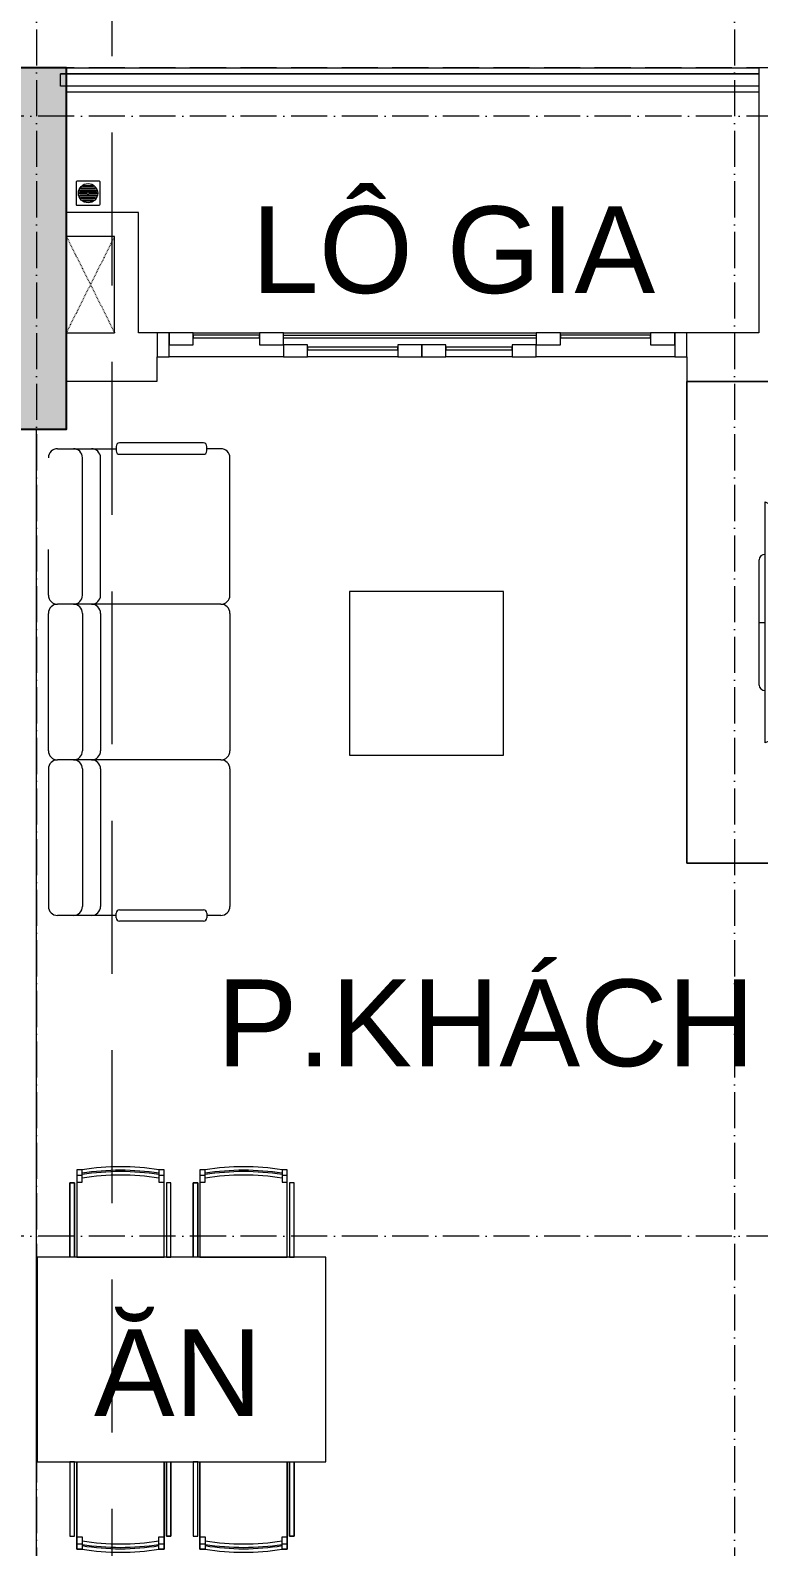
# Model space of a CAD drawing. Header units: millimetres. Extents: x -20144 to 122974, y -38328 to 48263.
# Drawn here: x 16976 to 20001, y 36460 to 42756 of the extents above; entities that cross this region are included whole.
import ezdxf

# ---------------------------------------------------------------- set-up
doc = ezdxf.new("R2010")
doc.units = ezdxf.units.MM
for name, pattern in [('Dash', [6.35, 3.175, -3.175]), ('Grid Line', [4.2, 3, -0.6, 0, -0.6]), ('HIDDEN2', [4.7625, 3.175, -1.5875])]:
    doc.linetypes.add(name, pattern=pattern)
for name, color, linetype, lineweight in [('A-DETL-GENF', 31, 'Continuous', 5), ('A-DETL-GENF-HDLN', 161, 'Dash', 5), ('CHU', 181, 'Continuous', 5), ('CUA', 31, 'Continuous', 9), ('KI-HIEU-1', 151, 'Continuous', 9), ('NET THAY 1', 41, 'Continuous', 5), ('NET-CAT', 3, 'Continuous', 15), ('NET-THAY', 2, 'Continuous', 9), ('THIET BI', 44, 'Continuous', 5), ('THIET-BI', 44, 'Continuous', 5), ('TRUC', 225, 'Continuous', 5), ('X-COT HAM$0$LC.HA', 8, 'Continuous', 9)]:
    doc.layers.add(name, color=color, linetype=linetype, lineweight=lineweight)
doc.styles.add('Arial_4', font='arial_0.ttf', dxfattribs={"height": 360})

# ---------------------------------------------------------------- blocks, each defined once
blk = doc.blocks.new('ALC1807-ASCENT PLAZA-KET CAU_rvt-1-MẶT BẰNG TẦNG 5 ĐẾN TẦNG 22')
at = {"layer": 'X-COT HAM$0$LC.HA'}
h = blk.add_hatch(color=256, dxfattribs=at)
h.dxf.hatch_style = 1
h.paths.add_polyline_path([(16625.4, 41099.9), (17125.4, 41099.9), (17125.4, 42599.9), (16625.4, 42599.9)])
at = {"ltscale": 1000}
blk.add_lwpolyline([(16625.4, 41099.9), (17125.4, 41099.9), (17125.4, 42599.9), (16625.4, 42599.9)], close=True, dxfattribs=at)
blk = doc.blocks.new('X-PHEU - X-PHEU-1365544-MẶT BẰNG TẦNG 5 ĐẾN TẦNG 22')
at = {"layer": 'THIET-BI'}
for p, q in [((25, -29), (25, -121)), ((121, -25), (29, -25)), ((42.5, -90.5), (42.5, -59.5)), ((47.5, -51.8), (47.5, -98.2)), ((52.5, -103.1), (52.5, -46.9)), ((57.5, -43.5), (57.5, -106.5)), ((62.5, -108.8), (62.5, -41.2)), ((67.5, -39.8), (67.5, -110.2)), ((72.5, -71.9), (72.5, -39.1)), ((77.5, -39.1), (77.5, -71.9)), ((82.5, -110.2), (82.5, -39.8)), ((87.5, -41.2), (87.5, -108.8)), ((92.5, -106.5), (92.5, -43.5)), ((97.5, -46.9), (97.5, -103.1)), ((102.5, -98.2), (102.5, -51.8)), ((107.5, -59.5), (107.5, -90.5)), ((125, -121), (125, -29)), ((29, -125), (121, -125)), ((72.5, -110.9), (72.5, -78.1)), ((77.5, -78.1), (77.5, -110.9))]:
    blk.add_line(p, q, dxfattribs=at)
blk.add_circle((75, -75), 40, dxfattribs=at)
for centre, radius, start, end in [((29, -29), 4, 90, 180), ((75, -75), 36, 139.80824, 154.52563), ((75, -75), 36, 119.0853, 128.68219), ((75, -75), 36, 102.0247, 110.31751), ((75, -75), 36, 90, 93.98208), ((75, -75), 36, 86.01792, 90), ((75, -75), 36, 69.68249, 77.9753), ((75, -75), 36, 51.31781, 60.9147), ((75, -75), 36, 25.47437, 40.19176), ((121, -29), 4, 0, 90), ((29, -121), 4, 180, 270), ((75, -75), 36, 205.47437, 220.19176), ((75, -75), 36, 231.31781, 240.9147), ((75, -75), 36, 249.68249, 257.9753), ((75, -75), 4, 128.68219, 231.31781), ((75, -75), 36, 266.01792, 270), ((75, -75), 36, 270, 273.98208), ((75, -75), 4, 308.68219, 51.31781), ((75, -75), 36, 282.0247, 290.31751), ((75, -75), 36, 299.0853, 308.68219), ((75, -75), 36, 319.80824, 334.52563), ((121, -121), 4, 270, 0)]:
    blk.add_arc(centre, radius, start, end, dxfattribs=at)
blk = doc.blocks.new('X-SOFA1 - X-SOFA-1305653-MẶT BẰNG TẦNG 5 ĐẾN TẦNG 22')
at = {"layer": 'THIET BI'}
for p, q in [((-716.2, 969.2), (-658.4, 969.2)), ((-658.4, 959.8), (-658.4, 978.7)), ((-644.3, 992.8), (-295.7, 992.8)), ((-295.7, 945.7), (-644.3, 945.7)), ((-281.5, 978.7), (-281.5, 959.8)), ((-281.5, 969.2), (-103.7, 969.2)), ((-103.7, 969.2), (-37.7, 969.2)), ((-753.8, 360.8), (-753.8, 931.5)), ((-216.7, 360.8), (-216.7, 931.5)), ((-141.3, 360.8), (-141.3, 931.5)), ((0, 360.8), (0, 931.5)), ((-716.2, 323.1), (-103.7, 323.1)), ((-103.7, 323.1), (-37.7, 323.1)), ((-1250, 303.6), (-1890, 303.6)), ((-1890, 303.6), (-1890, -376.4)), ((-1890, 303.6), (-1890, -376.4)), ((-1250, 303.6), (-1890, 303.6)), ((-1250, -376.4), (-1250, 303.6)), ((-1250, -376.4), (-1250, 303.6)), ((-753.8, -285.4), (-753.8, 285.4)), ((-216.7, -285.4), (-216.7, 285.4)), ((-141.3, -285.4), (-141.3, 285.4)), ((0, 285.4), (0, -285.4)), ((-1890, -376.4), (-1250, -376.4)), ((-1890, -376.4), (-1250, -376.4)), ((-753.8, -360.8), (-753.8, -931.5)), ((-716.2, -323.1), (-37.7, -323.1)), ((-216.7, -360.8), (-216.7, -931.5)), ((-141.3, -360.8), (-141.3, -931.5)), ((0, -360.8), (0, -550)), ((-716.2, -969.2), (-658.4, -969.2)), ((-658.4, -959.8), (-658.4, -978.7)), ((-295.7, -945.7), (-644.3, -945.7)), ((-644.3, -992.8), (-295.7, -992.8)), ((-281.5, -978.7), (-281.5, -959.8)), ((-103.7, -969.2), (-281.5, -969.2)), ((-37.7, -969.2), (-103.7, -969.2))]:
    blk.add_line(p, q, dxfattribs=at)
for centre, radius, start, end in [((-716.2, 931.5), 37.7, 90, 180), ((-644.3, 978.7), 14.1, 90, 180), ((-644.3, 959.8), 14.1, 180, 270), ((-295.7, 978.7), 14.1, 360, 90), ((-295.7, 959.8), 14.1, 270, 0), ((-179, 931.5), 37.7, 90, 180), ((-103.7, 931.5), 37.7, 90, 180), ((-37.7, 931.5), 37.7, 360, 90), ((-716.2, 360.8), 37.7, 180, 270), ((-716.2, 285.4), 37.7, 90, 180), ((-179, 360.8), 37.7, 180, 270), ((-179, 285.4), 37.7, 90, 180), ((-103.7, 360.8), 37.7, 180, 270), ((-103.7, 285.4), 37.7, 90, 180), ((-37.7, 360.8), 37.7, 270, 0), ((-37.7, 285.4), 37.7, 360, 90), ((-716.2, -285.4), 37.7, 180, 270), ((-179, -285.4), 37.7, 180, 270), ((-103.7, -285.4), 37.7, 180, 270), ((-37.7, -285.4), 37.7, 270, 0), ((-716.2, -360.8), 37.7, 90, 180), ((-179, -360.8), 37.7, 90, 180), ((-103.7, -360.8), 37.7, 90, 180), ((-37.7, -360.8), 37.7, 360, 90), ((-716.2, -931.5), 37.7, 180, 270), ((-179, -931.5), 37.7, 180, 270), ((-103.7, -931.5), 37.7, 180, 270), ((-37.7, -931.5), 37.7, 270, 0), ((-644.3, -959.8), 14.1, 90, 180), ((-644.3, -978.7), 14.1, 180, 270), ((-295.7, -959.8), 14.1, 360, 90), ((-295.7, -978.7), 14.1, 270, 0)]:
    blk.add_arc(centre, radius, start, end, dxfattribs=at)
blk = doc.blocks.new('X-BAN AN 4 GHE1 - X-BAN AN 4 GHE-1305657-MẶT BẰNG TẦNG 5 ĐẾN TẦNG 22')
at = {"layer": 'THIET BI'}
for p, q in [((187, 362.7), (165.2, 362.7)), ((165.2, 362.7), (165.2, 0)), ((165.2, 362.7), (165.2, 0)), ((187, 362.7), (165.2, 362.7)), ((165.2, 340.9), (187, 340.9)), ((187, 327.9), (187, 362.7)), ((187, 311.9), (187, 327.9)), ((527.9, 362.7), (506.1, 362.7)), ((506.1, 362.7), (506.1, 327.9)), ((527.9, 362.7), (506.1, 362.7)), ((506.1, 340.9), (527.9, 340.9)), ((506.1, 327.9), (506.1, 311.9)), ((527.9, 0), (527.9, 362.7)), ((527.9, 0), (527.9, 362.7)), ((698.6, 362.7), (676.8, 362.7)), ((676.8, 362.7), (676.8, 0)), ((676.8, 362.7), (676.8, 0)), ((698.6, 362.7), (676.8, 362.7)), ((676.8, 340.9), (698.6, 340.9)), ((698.6, 327.9), (698.6, 362.7)), ((698.6, 311.9), (698.6, 327.9)), ((1039.5, 362.7), (1017.7, 362.7)), ((1017.7, 362.7), (1017.7, 327.9)), ((1039.5, 362.7), (1017.7, 362.7)), ((1017.7, 340.9), (1039.5, 340.9)), ((1017.7, 327.9), (1017.7, 311.9)), ((1039.5, 0), (1039.5, 362.7)), ((1039.5, 0), (1039.5, 362.7)), ((136.9, 308.5), (136.9, 0)), ((155.8, 308.5), (136.9, 308.5)), ((136.9, 308.5), (155.8, 308.5)), ((136.9, 0), (136.9, 308.5)), ((155.8, 0), (155.8, 308.5)), ((155.8, 308.5), (155.8, 0)), ((165.2, 311.9), (187, 311.9)), ((506.1, 311.9), (527.9, 311.9)), ((556.2, 308.5), (537.3, 308.5)), ((537.3, 308.5), (537.3, 0)), ((537.3, 308.5), (537.3, 0)), ((556.2, 308.5), (537.3, 308.5)), ((556.2, 0), (556.2, 308.5)), ((556.2, 0), (556.2, 308.5)), ((667.4, 308.5), (648.5, 308.5)), ((648.5, 308.5), (648.5, 0)), ((648.5, 308.5), (667.4, 308.5)), ((648.5, 0), (648.5, 308.5)), ((667.4, 0), (667.4, 308.5)), ((667.4, 308.5), (667.4, 0)), ((676.8, 311.9), (698.6, 311.9)), ((1017.7, 311.9), (1039.5, 311.9)), ((1067.8, 308.5), (1048.9, 308.5)), ((1048.9, 308.5), (1048.9, 0)), ((1048.9, 308.5), (1048.9, 0)), ((1067.8, 308.5), (1048.9, 308.5)), ((1067.8, 0), (1067.8, 308.5)), ((1067.8, 0), (1067.8, 308.5)), ((136.9, 0), (0, 0)), ((0, 0), (0, -850)), ((0, 0), (0, -850)), ((1200, 0), (0, 0)), ((155.8, 0), (136.9, 0)), ((165.2, 0), (155.8, 0)), ((165.2, 0), (527.9, 0)), ((537.3, 0), (527.9, 0)), ((537.3, 0), (556.2, 0)), ((648.5, 0), (556.2, 0)), ((667.4, 0), (648.5, 0)), ((676.8, 0), (667.4, 0)), ((676.8, 0), (1039.5, 0)), ((1048.9, 0), (1039.5, 0)), ((1048.9, 0), (1067.8, 0)), ((1200, 0), (1067.8, 0)), ((1200, -850), (1200, 0)), ((1200, -850), (1200, 0)), ((0, -850), (136.9, -850)), ((0, -850), (1200, -850)), ((136.9, -850), (136.9, -1158.5)), ((155.8, -850), (136.9, -850)), ((136.9, -850), (136.9, -1158.5)), ((155.8, -1158.5), (155.8, -850)), ((155.8, -850), (165.2, -850)), ((155.8, -1158.5), (155.8, -850)), ((165.2, -850), (165.2, -1212.7)), ((165.2, -850), (527.9, -850)), ((165.2, -1212.7), (165.2, -850)), ((527.9, -1212.7), (527.9, -850)), ((527.9, -850), (537.3, -850)), ((527.9, -850), (527.9, -1212.7)), ((537.3, -850), (537.3, -1158.5)), ((537.3, -850), (556.2, -850)), ((537.3, -1158.5), (537.3, -850)), ((556.2, -1158.5), (556.2, -850)), ((556.2, -850), (648.5, -850)), ((556.2, -850), (556.2, -1158.5)), ((648.5, -850), (648.5, -1158.5)), ((667.4, -850), (648.5, -850)), ((648.5, -850), (648.5, -1158.5)), ((667.4, -1158.5), (667.4, -850)), ((667.4, -850), (676.8, -850)), ((667.4, -1158.5), (667.4, -850)), ((676.8, -850), (676.8, -1212.7)), ((676.8, -850), (1039.5, -850)), ((676.8, -1212.7), (676.8, -850)), ((1039.5, -1212.7), (1039.5, -850)), ((1039.5, -850), (1048.9, -850)), ((1039.5, -850), (1039.5, -1212.7)), ((1048.9, -850), (1048.9, -1158.5)), ((1048.9, -850), (1067.8, -850)), ((1048.9, -1158.5), (1048.9, -850)), ((1067.8, -1158.5), (1067.8, -850)), ((1067.8, -850), (1200, -850)), ((1067.8, -850), (1067.8, -1158.5)), ((136.9, -1158.5), (155.8, -1158.5)), ((136.9, -1158.5), (155.8, -1158.5)), ((165.2, -1161.9), (187, -1161.9)), ((165.2, -1190.9), (187, -1190.9)), ((187, -1161.9), (187, -1177.9)), ((187, -1177.9), (187, -1212.7)), ((506.1, -1161.9), (527.9, -1161.9)), ((506.1, -1177.9), (506.1, -1161.9)), ((506.1, -1212.7), (506.1, -1177.9)), ((506.1, -1190.9), (527.9, -1190.9)), ((537.3, -1158.5), (556.2, -1158.5)), ((556.2, -1158.5), (537.3, -1158.5)), ((648.5, -1158.5), (667.4, -1158.5)), ((648.5, -1158.5), (667.4, -1158.5)), ((676.8, -1161.9), (698.6, -1161.9)), ((676.8, -1190.9), (698.6, -1190.9)), ((698.6, -1161.9), (698.6, -1177.9)), ((698.6, -1177.9), (698.6, -1212.7)), ((1017.7, -1161.9), (1039.5, -1161.9)), ((1017.7, -1177.9), (1017.7, -1161.9)), ((1017.7, -1212.7), (1017.7, -1177.9)), ((1017.7, -1190.9), (1039.5, -1190.9)), ((1048.9, -1158.5), (1067.8, -1158.5)), ((1067.8, -1158.5), (1048.9, -1158.5)), ((165.2, -1212.7), (187, -1212.7)), ((187, -1212.7), (165.2, -1212.7)), ((506.1, -1212.7), (527.9, -1212.7)), ((527.9, -1212.7), (506.1, -1212.7)), ((676.8, -1212.7), (698.6, -1212.7)), ((698.6, -1212.7), (676.8, -1212.7)), ((1017.7, -1212.7), (1039.5, -1212.7)), ((1039.5, -1212.7), (1017.7, -1212.7))]:
    blk.add_line(p, q, dxfattribs=at)
for centre, radius, start, end in [((346.5, -638.1), 1013.4, 80.94073, 99.05927), ((346.5, -638.1), 1013.4, 80.94073, 99.05927), ((346.5, -638.1), 998.9, 80.80804, 99.19196), ((346.5, -658.2), 1013.4, 80.94073, 99.05927), ((346.5, -658.2), 998.9, 80.80804, 99.19196), ((858.1, -638.1), 1013.4, 80.94073, 99.05927), ((858.1, -638.1), 1013.4, 80.94073, 99.05927), ((858.1, -638.1), 998.9, 80.80804, 99.19196), ((858.1, -658.2), 1013.4, 80.94073, 99.05927), ((858.1, -658.2), 998.9, 80.80804, 99.19196), ((346.5, -191.8), 998.9, 260.80804, 279.19196), ((346.5, -191.8), 1013.4, 260.94073, 279.05927), ((858.1, -191.8), 998.9, 260.80804, 279.19196), ((858.1, -191.8), 1013.4, 260.94073, 279.05927), ((346.5, -211.9), 998.9, 260.80804, 279.19196), ((346.5, -211.9), 1013.4, 260.94073, 279.05927), ((346.5, -211.9), 1013.4, 260.94073, 279.05927), ((858.1, -211.9), 998.9, 260.80804, 279.19196), ((858.1, -211.9), 1013.4, 260.94073, 279.05927), ((858.1, -211.9), 1013.4, 260.94073, 279.05927)]:
    blk.add_arc(centre, radius, start, end, dxfattribs=at)
blk = doc.blocks.new('X-TV1 - X-TV-1305658-MẶT BẰNG TẦNG 5 ĐẾN TẦNG 22')
at = {"layer": 'THIET BI'}
for p, q in [((2000, 400), (0, 400)), ((0, 400), (0, 1.4)), ((0, 400), (2000, 400)), ((0, 1.4), (0, 400)), ((2000, 1.3), (2000, 400)), ((2000, 400), (2000, 1.3)), ((500, 75), (1500, 75)), ((522.5, 25), (500, 75)), ((740, 100), (1260, 100)), ((1000, 100), (1000, 75)), ((1500, 75), (1477.5, 25)), ((1477.5, 25), (522.5, 25))]:
    blk.add_line(p, q, dxfattribs=at)
for centre, start_param, end_param in [((740, 75), 0, 1.570796), ((1260, 75), 4.712389, 6.283185), ((740, 25), 1.570796, 2.992895), ((1260, 25), 3.290291, 4.712389)]:
    blk.add_ellipse(centre, major_axis=(0, 25), ratio=0.9, start_param=start_param, end_param=end_param, dxfattribs=at)
blk = doc.blocks.new('CUA LO GIA - DB6-1834140-MẶT BẰNG TẦNG 5 ĐẾN TẦNG 22')
at = {"layer": 'CUA'}
for p, q in [((-1050, 100), (-1100, 100)), ((-1100, 100), (-1100, 0)), ((-950, 100), (-1050, 100)), ((-1050, 100), (-1050, 50)), ((-1050, 0), (-1050, 100)), ((-950, 50), (-950, 100)), ((-950, 100), (-675, 100)), ((-675, 90), (-950, 90)), ((-950, 90), (-950, 80)), ((-950, 80), (-675, 80)), ((-575, 100), (-675, 100)), ((-675, 100), (-675, 50)), ((-675, 80), (-675, 90)), ((-575, 50), (-575, 100)), ((-575, 100), (475, 100)), ((-575, 90), (475, 90)), ((-575, 80), (475, 80)), ((575, 100), (475, 100)), ((475, 100), (475, 50)), ((575, 50), (575, 100)), ((575, 100), (950, 100)), ((950, 90), (575, 90)), ((575, 90), (575, 80)), ((575, 80), (950, 80)), ((1050, 100), (950, 100)), ((950, 100), (950, 50)), ((950, 80), (950, 90)), ((1050, 50), (1050, 100)), ((1100, 100), (1050, 100)), ((1050, 100), (1050, 0)), ((1100, 0), (1100, 100)), ((-1100, 0), (-1050, 0)), ((-1050, 50), (-950, 50)), ((-575, 0), (-1050, 0)), ((-675, 50), (-575, 50)), ((-475, 50), (-575, 50)), ((-575, 50), (-575, 0)), ((-575, 0), (-475, 0)), ((-475, 0), (-475, 50)), ((-100, 40), (-475, 40)), ((-475, 40), (-475, 30)), ((-475, 30), (-100, 30)), ((-100, 0), (-475, 0)), ((0, 50), (-100, 50)), ((-100, 50), (-100, 0)), ((-100, 30), (-100, 40)), ((-100, 0), (0, 0)), ((100, 50), (0, 50)), ((0, 50), (0, 0)), ((0, 0), (0, 50)), ((0, 0), (100, 0)), ((100, 0), (100, 50)), ((375, 40), (100, 40)), ((100, 40), (100, 30)), ((100, 30), (375, 30)), ((375, 0), (100, 0)), ((475, 50), (375, 50)), ((375, 50), (375, 0)), ((375, 30), (375, 40)), ((375, 0), (475, 0)), ((475, 50), (575, 50)), ((475, 0), (475, 50)), ((1050, 0), (475, 0)), ((950, 50), (1050, 50)), ((1050, 0), (1100, 0))]:
    blk.add_line(p, q, dxfattribs=at)
blk = doc.blocks.new('Top Rail Type - Top Rail_Internal_-1915013-MẶT BẰNG TẦNG 5 ĐẾN TẦNG 22')
at = {"layer": 'NET THAY 1'}
for p, q in [((17100.5, 42524.9), (17100.5, 42574.9)), ((17100.5, 42574.9), (20000.5, 42574.9)), ((20000.5, 42524.9), (17100.5, 42524.9))]:
    blk.add_line(p, q, dxfattribs=at)
blk = doc.blocks.new('Top Rail Type - Top Rail_Internal_-V71-MẶT BẰNG TẦNG 5 ĐẾN TẦNG 22')
at = {"layer": 'NET THAY 1'}
for p, q in [((17100.5, 42524.9), (17100.5, 42574.9)), ((20000.5, 42574.9), (17100.5, 42574.9)), ((20000.5, 42524.9), (17100.5, 42524.9))]:
    blk.add_line(p, q, dxfattribs=at)
blk = doc.blocks.new('Family2 - Family1-1830951-MẶT BẰNG TẦNG 5 ĐẾN TẦNG 22')
at = {"layer": 'A-DETL-GENF'}
for p, q in [((200, 400), (0, 400)), ((0, 400), (0, 0)), ((200, 0), (200, 400)), ((0, 0), (200, 0))]:
    blk.add_line(p, q, dxfattribs=at)
at = {"layer": 'A-DETL-GENF-HDLN'}
for p, q in [((0, 400), (200, 0.8)), ((0, 0), (200, 399.2))]:
    blk.add_line(p, q, dxfattribs=at)

msp = doc.modelspace()

# ---------------------------------------------------------------- linework, layer by layer
at = {"layer": 'KI-HIEU-1', "linetype": 'HIDDEN2', "ltscale": 200}
msp.add_line((17315.5, -7833.5), (17315.5, 45196.8), dxfattribs=at)
at = {"layer": 'NET-CAT'}
for p, q in [((20000.5, 42599.9), (20000.5, 41499.9)), ((20200.5, 42599.9), (20000.5, 42599.9)), ((17425.4, 41999.9), (17125.4, 41999.9)), ((17425.4, 41499.9), (17425.4, 41999.9)), ((17475.4, 41499.9), (17425.4, 41499.9)), ((17501.9, 41499.9), (17475.4, 41499.9)), ((20000.5, 41499.9), (19701.9, 41499.9)), ((17501.9, 41299.9), (17501.9, 41399.9)), ((19701.9, 41399.9), (19701.9, 41299.9)), ((17125.4, 41299.9), (17475.4, 41299.9)), ((17475.4, 41299.9), (17501.9, 41299.9)), ((19701.9, 41299.9), (20100.5, 41299.9)), ((17000.5, 35099.9), (17000.5, 41099.9))]:
    msp.add_line(p, q, dxfattribs=at)
at = {"layer": 'NET-THAY'}
for p, q in [((17050.5, 42599.9), (20000.5, 42599.9)), ((20000.5, 42499.9), (17125.4, 42499.9))]:
    msp.add_line(p, q, dxfattribs=at)
at = {"layer": 'TRUC', "linetype": 'Grid Line', "ltscale": 50}
for p, q in [((17000.5, 43599.9), (17000.5, -4500.1)), ((19900.5, 43599.9), (19900.5, -4500.1)), ((43000.5, 42599.9), (-11036.3, 42599.9)), ((43000.5, 42399.9), (-14407, 42399.9)), ((43000.5, 37749.9), (-12092.4, 37749.9))]:
    msp.add_line(p, q, dxfattribs=at)

# ---------------------------------------------------------------- block references
at = {"lineweight": 5}
msp.add_blockref('ALC1807-ASCENT PLAZA-KET CAU_rvt-1-MẶT BẰNG TẦNG 5 ĐẾN TẦNG 22', (0, 0), dxfattribs=at)
at = {"layer": 'A-DETL-GENF'}
msp.add_blockref('Family2 - Family1-1830951-MẶT BẰNG TẦNG 5 ĐẾN TẦNG 22', (17125.4, 41499.9), dxfattribs=at)
at = {"layer": 'CUA'}
msp.add_blockref('CUA LO GIA - DB6-1834140-MẶT BẰNG TẦNG 5 ĐẾN TẦNG 22', (18601.9, 41399.9), dxfattribs=at)
at = {"layer": 'NET THAY 1'}
for name in ['Top Rail Type - Top Rail_Internal_-1915013-MẶT BẰNG TẦNG 5 ĐẾN TẦNG 22', 'Top Rail Type - Top Rail_Internal_-V71-MẶT BẰNG TẦNG 5 ĐẾN TẦNG 22']:
    msp.add_blockref(name, (0, 0), dxfattribs=at)
at = {"layer": 'THIET BI'}
for name, p, rotation in [('X-TV1 - X-TV-1305658-MẶT BẰNG TẦNG 5 ĐẾN TẦNG 22', (20101.9, 39297.7), 89.9999999957582), ('X-SOFA1 - X-SOFA-1305653-MẶT BẰNG TẦNG 5 ĐẾN TẦNG 22', (17050.5, 40049.9), 180)]:
    msp.add_blockref(name, p, dxfattribs=dict(at, rotation=rotation))
msp.add_blockref('X-BAN AN 4 GHE1 - X-BAN AN 4 GHE-1305657-MẶT BẰNG TẦNG 5 ĐẾN TẦNG 22', (17003.3, 37662.2), dxfattribs=at)
at = {"layer": 'THIET-BI', "rotation": 270.0000000000003}
msp.add_blockref('X-PHEU - X-PHEU-1365544-MẶT BẰNG TẦNG 5 ĐẾN TẦNG 22', (17290.4, 42154.9), dxfattribs=at)

# ---------------------------------------------------------------- texts
at = {"layer": 'CHU', "color": 7, "char_height": 360, "attachment_point": 1, "line_spacing_factor": 0.936439, "style": 'Arial_4'}
for s, insert, width in [('\\pt2540.0016,5079.9996,7620.0012,10159.9992,12700.0008,15239.9988,17780.0004,20319.9984,22860,25400.0016,27939.9996,30480.0012,33019.9992,35560.0008,38099.9988,40640.0004,43179.9984,45720,48260.0016,50799.9996,53340.0012,55879.9992,58420.0008,60959.9988,63500.0004,66039.9984,68580,71120.0016,73659.9996,76200.0012,78739.9992,81280.0008;LÔ GIA', (17893.9, 42025.2), 1656.4), ('\\pt2540.0016,5079.9996,7620.0012,10159.9992,12700.0008,15239.9988,17780.0004,20319.9984,22860,25400.0016,27939.9996,30480.0012,33019.9992,35560.0008,38099.9988,40640.0004,43179.9984,45720,48260.0016,50799.9996,53340.0012,55879.9992,58420.0008,60959.9988,63500.0004,66039.9984,68580,71120.0016,73659.9996,76200.0012,78739.9992,81280.0008;P.KHÁCH', (17749.9, 38815), 2232.1), ('\\pt2540.0016,5079.9996,7620.0012,10159.9992,12700.0008,15239.9988,17780.0004,20319.9984,22860,25400.0016,27939.9996,30480.0012,33019.9992,35560.0008,38099.9988,40640.0004,43179.9984,45720,48260.0016,50799.9996,53340.0012,55879.9992,58420.0008,60959.9988,63500.0004,66039.9984,68580,71120.0016,73659.9996,76200.0012,78739.9992,81280.0008;ĂN', (17239.7, 37362.1), 709.02)]:
    msp.add_mtext(s, dxfattribs=dict(at, insert=insert, width=width))

doc.saveas('drawing.dxf')
